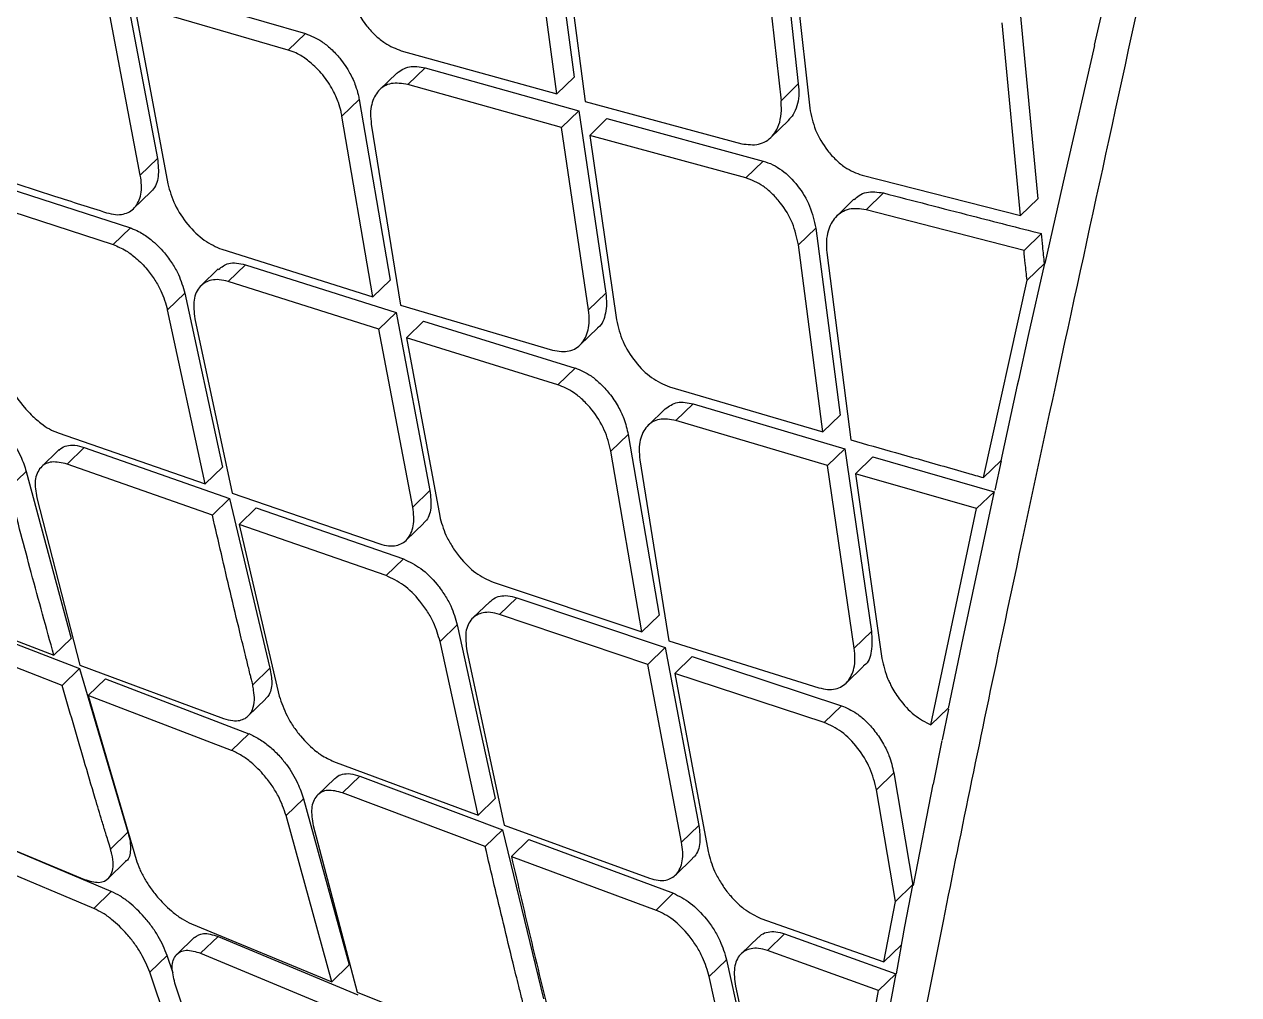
# Model space of a CAD drawing. Extents: x 400 to 501, y 484 to 634.
# Drawn here: x 491.009 to 492.021, y 581.513 to 582.322 of the extents above; entities that cross this region are included whole.
import ezdxf

# ---------------------------------------------------------------- set-up
doc = ezdxf.new("R2010")
doc.units = 0
doc.header["$MEASUREMENT"] = 0
doc.layers.add('DIM', color=3, linetype='Continuous')
doc.layers.add('GEOMETRY', color=3, linetype='Continuous', lineweight=25)

# ---------------------------------------------------------------- blocks, each defined once
blk = doc.blocks.new('2026 GRANDEE')
at = {"layer": 'GEOMETRY', "ltscale": 16}
for p, q in [((41.0215, -14.4071), (41.0422, -14.5625)), ((41.2116, -14.4096), (41.2292, -14.5681)), ((41.0278, -14.5764), (41.007, -14.421)), ((41.031, -14.4272), (41.0514, -14.5829)), ((41.1971, -14.4237), (41.2148, -14.5821)), ((41.2214, -14.4295), (41.2387, -14.5883)), ((40.6668, -14.482), (40.6949, -14.6304)), ((40.69, -14.4889), (40.8183, -14.5261)), ((40.6806, -14.6442), (40.6525, -14.4959)), ((40.6757, -14.5028), (40.7035, -14.6514)), ((40.8039, -14.5401), (40.6757, -14.5028)), ((41.4136, -14.5031), (41.429, -14.6638)), ((41.4843, -14.4999), (41.476, -14.5359)), ((41.4144, -14.6779), (41.3991, -14.5172)), ((40.8039, -14.5401), (40.8183, -14.5262)), ((41.4761, -14.536), (41.4514, -14.6439)), ((40.8982, -14.5405), (41.0278, -14.5764)), ((40.8944, -14.5592), (40.8801, -14.5731)), ((40.9037, -14.5686), (40.9181, -14.5546)), ((40.9181, -14.5546), (41.0462, -14.5905)), ((41.0318, -14.6045), (40.9037, -14.5686)), ((41.0278, -14.5764), (41.0422, -14.5625)), ((41.2148, -14.5821), (41.2292, -14.5681)), ((40.8631, -14.5811), (40.8487, -14.5951)), ((40.8631, -14.5811), (40.889, -14.7316)), ((41.0318, -14.6045), (41.0461, -14.5906)), ((41.0462, -14.5906), (41.0686, -14.7426)), ((41.0514, -14.5829), (41.182, -14.618)), ((40.8746, -14.7455), (40.8487, -14.5951)), ((41.0697, -14.597), (41.0553, -14.611)), ((41.0697, -14.597), (41.1999, -14.6324)), ((41.2064, -14.6127), (41.221, -14.5986)), ((40.8732, -14.6018), (40.8976, -14.7526)), ((41.0543, -14.7566), (41.0318, -14.6045)), ((41.1855, -14.6464), (41.0553, -14.611)), ((41.0553, -14.611), (41.0777, -14.7649)), ((40.6806, -14.6442), (40.6949, -14.6304)), ((41.1855, -14.6464), (41.1999, -14.6324)), ((40.5474, -14.6477), (40.6723, -14.6882)), ((41.2824, -14.6443), (41.4144, -14.6779)), ((41.4515, -14.6439), (41.4348, -14.7179)), ((40.5331, -14.6615), (40.658, -14.7021)), ((40.675, -14.6721), (40.6894, -14.6581)), ((41.2857, -14.673), (41.3002, -14.659)), ((41.2756, -14.6643), (41.2612, -14.6783)), ((41.4144, -14.6779), (41.429, -14.6638)), ((41.4174, -14.707), (41.2857, -14.673)), ((40.658, -14.7021), (40.6723, -14.6882)), ((41.2293, -14.7024), (41.2437, -14.6884)), ((41.2437, -14.6884), (41.2641, -14.8442)), ((41.4174, -14.707), (41.4319, -14.6929)), ((40.7486, -14.706), (40.8746, -14.7455)), ((41.2497, -14.8581), (41.2293, -14.7024)), ((41.253, -14.7088), (41.273, -14.8649)), ((40.7456, -14.7224), (40.7313, -14.7363)), ((40.7539, -14.7328), (40.7682, -14.7189)), ((40.7682, -14.7189), (40.8939, -14.7587)), ((41.4199, -14.7317), (41.4344, -14.7177)), ((41.4344, -14.7177), (41.421, -14.7778)), ((40.8746, -14.7455), (40.889, -14.7316)), ((41.3835, -14.8963), (41.4199, -14.7317)), ((40.7033, -14.7565), (40.7176, -14.7427)), ((40.7177, -14.7426), (40.7491, -14.8877)), ((40.8795, -14.7726), (40.7539, -14.7328)), ((41.0543, -14.7566), (41.0686, -14.7426)), ((40.8976, -14.7526), (41.0244, -14.79)), ((40.7348, -14.9016), (40.7033, -14.7565)), ((40.8795, -14.7726), (40.8939, -14.7587)), ((40.8939, -14.7587), (40.922, -14.907)), ((40.726, -14.7639), (40.7571, -14.9093)), ((40.9077, -14.9209), (40.8795, -14.7726)), ((40.9024, -14.7798), (40.9168, -14.7659)), ((40.9168, -14.7658), (41.0432, -14.805)), ((41.0474, -14.7857), (41.0618, -14.7717)), ((41.0288, -14.8189), (40.9024, -14.7798)), ((40.9024, -14.7798), (40.9302, -14.9284)), ((41.421, -14.7778), (41.4128, -14.815)), ((41.0288, -14.8189), (41.0432, -14.805)), ((41.1217, -14.8206), (41.2497, -14.8581)), ((41.4118, -14.8194), (41.398, -14.8823)), ((41.4128, -14.815), (41.4118, -14.8194)), ((41.1182, -14.839), (41.1039, -14.8529)), ((41.1272, -14.8487), (41.1416, -14.8348)), ((41.1416, -14.8348), (41.268, -14.8723)), ((41.2536, -14.8863), (41.1272, -14.8487)), ((41.2497, -14.8581), (41.2641, -14.8442)), ((40.6121, -14.8589), (40.7348, -14.9016)), ((41.073, -14.8744), (41.0874, -14.8605)), ((41.0874, -14.8605), (41.1132, -15.011)), ((40.6124, -14.8736), (40.5982, -14.8875)), ((40.6196, -14.8851), (40.6339, -14.8712)), ((40.6339, -14.8712), (40.755, -14.9138)), ((41.2536, -14.8863), (41.268, -14.8723)), ((41.268, -14.8723), (41.2902, -15.0246)), ((41.0988, -15.0249), (41.073, -14.8744)), ((41.0971, -14.8815), (41.1214, -15.0324)), ((41.2769, -14.8931), (41.2913, -14.8791)), ((41.2913, -14.8791), (41.3924, -14.9082)), ((41.3835, -14.8963), (41.398, -14.8823)), ((41.3984, -14.8824), (41.393, -14.9069)), ((40.5855, -14.8913), (40.5711, -14.9052)), ((40.5855, -14.8913), (40.6229, -15.0306)), ((40.7407, -14.9278), (40.6196, -14.8851)), ((40.7348, -14.9016), (40.7491, -14.8877)), ((41.2758, -15.0386), (41.2536, -14.8863)), ((41.3779, -14.9222), (41.2769, -14.8931)), ((41.2769, -14.8931), (41.2989, -15.0472)), ((40.5943, -14.9132), (40.6302, -15.0528)), ((40.7407, -14.9278), (40.755, -14.9138)), ((40.7551, -14.9138), (40.7887, -15.0551)), ((40.7571, -14.9093), (40.8802, -14.9516)), ((40.922, -14.907), (40.9077, -14.9209)), ((41.3914, -14.9129), (41.3663, -15.0303)), ((41.3779, -14.9222), (41.3924, -14.9082)), ((41.3924, -14.908), (41.3914, -14.9129)), ((40.763, -14.9355), (40.7773, -14.9216)), ((40.7773, -14.9216), (40.9001, -14.9642)), ((41.3398, -15.1025), (41.3779, -14.9222)), ((40.9023, -14.9485), (40.9168, -14.9346)), ((40.8857, -14.9781), (40.763, -14.9355)), ((40.763, -14.9355), (40.7965, -15.0785)), ((40.8857, -14.9781), (40.9001, -14.9642)), ((40.9748, -14.9836), (41.0988, -15.0249)), ((40.4891, -14.9987), (40.6085, -15.0445)), ((40.9722, -14.9996), (40.9579, -15.0134)), ((40.98, -15.0104), (40.9944, -14.9965)), ((40.9944, -14.9965), (41.1181, -15.0381)), ((40.5109, -15.0094), (40.63, -15.0556)), ((41.1037, -15.0521), (40.98, -15.0104)), ((41.0988, -15.0249), (41.1132, -15.011)), ((40.6155, -15.0696), (40.4965, -15.0234)), ((40.9305, -15.0331), (40.9448, -15.0192)), ((40.9449, -15.0192), (40.9766, -15.164)), ((41.2758, -15.0386), (41.2902, -15.0246)), ((40.6085, -15.0445), (40.6229, -15.0306)), ((40.9622, -15.1779), (40.9305, -15.0331)), ((41.1214, -15.0324), (41.2464, -15.0716)), ((41.3663, -15.0303), (41.3541, -15.0889)), ((40.9528, -15.0409), (40.9841, -15.186)), ((41.1037, -15.0521), (41.1181, -15.0381)), ((41.1181, -15.0381), (41.1463, -15.1864)), ((41.1263, -15.0596), (41.1406, -15.0456)), ((41.1407, -15.0456), (41.2652, -15.0865)), ((40.6155, -15.0696), (40.6299, -15.0556)), ((40.63, -15.0556), (40.6703, -15.1921)), ((40.6302, -15.0528), (40.75, -15.0971)), ((40.7743, -15.069), (40.7887, -15.0551)), ((41.1319, -15.2003), (41.1037, -15.0521)), ((41.2691, -15.0676), (41.2835, -15.0536)), ((40.6516, -15.064), (40.6372, -15.0779)), ((40.6516, -15.064), (40.771, -15.1099)), ((41.1263, -15.0596), (41.1541, -15.2082)), ((41.2508, -15.1005), (41.1263, -15.0596)), ((40.7566, -15.1238), (40.6372, -15.0779)), ((40.6372, -15.0779), (40.6771, -15.2148)), ((40.7706, -15.0951), (40.7851, -15.081)), ((41.2508, -15.1005), (41.2652, -15.0865)), ((41.3542, -15.0886), (41.3398, -15.1025)), ((41.3544, -15.0894), (41.3491, -15.1151)), ((40.7566, -15.1238), (40.771, -15.1099)), ((41.349, -15.1155), (41.3416, -15.1519)), ((40.8418, -15.133), (40.9622, -15.1779)), ((40.8427, -15.1472), (40.8284, -15.1611)), ((40.8493, -15.1592), (40.8637, -15.1452)), ((40.8637, -15.1452), (40.9826, -15.19)), ((41.2944, -15.1566), (41.3088, -15.1426)), ((41.3088, -15.1426), (41.3246, -15.2362)), ((41.3102, -15.2499), (41.2944, -15.1566)), ((41.3415, -15.1519), (41.3249, -15.2363)), ((40.8022, -15.1781), (40.8166, -15.1641)), ((40.8166, -15.1641), (40.8547, -15.3026)), ((40.9682, -15.204), (40.8493, -15.1592)), ((40.9622, -15.1779), (40.9766, -15.164)), ((40.8403, -15.3167), (40.8022, -15.1781)), ((40.5174, -15.1828), (40.634, -15.2313)), ((40.8248, -15.1865), (40.8615, -15.3254)), ((40.9841, -15.186), (41.1051, -15.2304)), ((41.1463, -15.1864), (41.1319, -15.2003)), ((40.6564, -15.2415), (40.5401, -15.1926)), ((40.6703, -15.1921), (40.6558, -15.2061)), ((40.9826, -15.1901), (40.9682, -15.204)), ((40.9826, -15.19), (41.0167, -15.3308)), ((41.0044, -15.1982), (40.99, -15.2122)), ((41.0044, -15.1982), (41.1251, -15.2429)), ((40.6418, -15.2556), (40.5256, -15.2067)), ((40.6538, -15.2305), (40.6683, -15.2164)), ((40.99, -15.2122), (41.1107, -15.2569)), ((41.1268, -15.2277), (41.1413, -15.2137)), ((41.3102, -15.2499), (41.3245, -15.236)), ((41.3245, -15.2361), (41.3178, -15.2706)), ((40.6418, -15.2556), (40.6564, -15.2415)), ((41.1107, -15.2569), (41.125, -15.2429)), ((41.3005, -15.3002), (41.3102, -15.2499)), ((40.7233, -15.2684), (40.8403, -15.3167)), ((41.1981, -15.2639), (41.3005, -15.3002)), ((40.7309, -15.2929), (40.7454, -15.2789)), ((40.7454, -15.2789), (40.8619, -15.3275)), ((41.196, -15.2794), (41.1817, -15.2933)), ((41.2034, -15.2907), (41.2178, -15.2767)), ((41.2178, -15.2767), (41.3106, -15.31)), ((41.3166, -15.277), (41.3149, -15.2863)), ((41.3178, -15.2706), (41.3166, -15.2768)), ((40.7257, -15.2796), (40.7112, -15.2937)), ((41.3005, -15.3002), (41.3149, -15.2863)), ((41.3151, -15.2865), (41.3107, -15.31)), ((40.6884, -15.3088), (40.703, -15.2948)), ((40.708, -15.3096), (40.703, -15.2947)), ((40.7309, -15.2929), (40.8474, -15.3416)), ((41.1549, -15.3124), (41.1693, -15.2984)), ((41.1693, -15.2984), (41.2014, -15.4429)), ((41.296, -15.3239), (41.2034, -15.2907)), ((40.7335, -15.4407), (40.6884, -15.3088)), ((40.8403, -15.3167), (40.8547, -15.3026)), ((40.7541, -15.45), (40.7095, -15.3178)), ((41.1869, -15.4569), (41.1549, -15.3124)), ((41.296, -15.3239), (41.3104, -15.31)), ((41.3104, -15.3099), (41.2985, -15.3744)), ((40.8615, -15.3254), (40.9788, -15.3721)), ((41.1768, -15.3205), (41.2084, -15.4654)), ((41.2667, -15.4882), (41.296, -15.3239))]:
    blk.add_line(p, q, dxfattribs=at)
for points, knots in [([(33.1112, -8.6122), (33.301, -8.8166), (33.6802, -9.2249), (34.2607, -9.8374), (34.8462, -10.4484), (35.4368, -11.0578), (36.0312, -11.6653), (36.6288, -12.2707), (37.2294, -12.8738), (37.8326, -13.4744), (38.4383, -14.0724), (39.0461, -14.6672), (39.6559, -15.2581), (40.2672, -15.8439), (40.8801, -16.4248), (41.2887, -16.8043), (41.4933, -16.9943)], [0, 0, 0, 0, 0.071643, 0.14309, 0.214489, 0.285889, 0.357236, 0.428542, 0.499851, 0.571188, 0.642541, 0.713932, 0.785365, 0.856798, 0.928296, 1, 1, 1, 1]), ([(33.9473, -9.1847), (34.1002, -9.3342), (34.4079, -9.635), (34.8583, -10.0743), (35.2854, -10.4909), (35.6745, -10.8705), (36.0618, -11.2485), (36.4558, -11.6334), (36.8653, -12.0343), (37.205, -12.3676), (37.478, -12.6357), (37.687, -12.841), (37.8968, -13.0474), (38.1182, -13.2654), (38.3623, -13.5059), (38.6355, -13.7754), (38.9498, -14.0858), (39.3071, -14.439), (39.7095, -14.837), (40.1476, -15.2705), (40.6071, -15.7254), (40.921, -16.0353), (41.0767, -16.1891)], [0, 0, 0, 0, 0.064169, 0.129138, 0.188802, 0.243183, 0.292269, 0.351201, 0.408497, 0.464259, 0.494029, 0.523343, 0.552198, 0.58236, 0.616633, 0.655052, 0.697622, 0.749248, 0.805908, 0.86759, 0.934316, 1, 1, 1, 1]), ([(41.0678, -16.1637), (41.0674, -16.1632), (41.0641, -16.1599), (41.053, -16.1488), (41.0136, -16.1092), (40.8667, -15.9614), (40.2958, -15.3855), (39.1702, -14.2436), (38.1422, -13.2265), (37.5502, -12.6408)], [0, 0, 0, 0, 0.000353, 0.002828, 0.009436, 0.033986, 0.128384, 0.498019, 1, 1, 1, 1]), ([(41.4554, -16.3537), (41.4579, -16.321), (41.463, -16.2556), (41.4799, -16.1393), (41.5048, -16.0054), (41.5406, -15.8515), (41.5909, -15.6784), (41.6522, -15.483), (41.7263, -15.2746), (41.8221, -15.0079), (41.9444, -14.6791), (42.0914, -14.2862), (42.2414, -13.881), (42.3914, -13.4674), (42.4892, -13.1858), (42.5381, -13.0451)], [0, 0, 0, 0, 0.062561, 0.125095, 0.187382, 0.249789, 0.312754, 0.37631, 0.439124, 0.501607, 0.601699, 0.701611, 0.80118, 0.900668, 1, 1, 1, 1]), ([(42.5518, -13.0515), (42.5112, -13.1683), (42.4279, -13.4079), (42.3013, -13.7577), (42.1724, -14.1083), (42.0461, -14.4462), (41.9242, -14.7713), (41.8319, -15.0208), (41.7659, -15.2032), (41.7216, -15.3273), (41.6798, -15.447), (41.6412, -15.5608), (41.6075, -15.6676), (41.5768, -15.7679), (41.5493, -15.8604), (41.5264, -15.946), (41.5088, -16.0207), (41.4952, -16.0846), (41.4833, -16.1431), (41.4735, -16.1969), (41.4654, -16.2532), (41.4617, -16.3076), (41.4576, -16.3395), (41.4557, -16.354)], [0, 0, 0, 0, 0.082249, 0.168725, 0.250938, 0.337838, 0.421226, 0.501438, 0.538138, 0.573957, 0.608923, 0.645818, 0.681064, 0.714276, 0.751294, 0.786327, 0.81865, 0.848238, 0.87506, 0.90615, 0.934321, 0.970126, 1, 1, 1, 1]), ([(41.7475, -13.3786), (41.7182, -13.5264), (41.6597, -13.8226), (41.568, -14.248), (41.4795, -14.6535), (41.4061, -14.9918), (41.3493, -15.2665), (41.3074, -15.4835), (41.2731, -15.6824), (41.2479, -15.8611), (41.2321, -16.0206), (41.2313, -16.1057), (41.2309, -16.1482)], [0, 0, 0, 0, 0.128088, 0.256805, 0.38361, 0.50883, 0.593009, 0.674921, 0.754537, 0.836904, 0.918629, 1, 1, 1, 1]), ([(40.8536, -14.4854), (40.855, -14.4913), (40.8574, -14.5012), (40.8641, -14.5127), (40.8701, -14.521), (40.8766, -14.5279), (40.8863, -14.5358), (40.8936, -14.5387), (40.8982, -14.5405)], [0, 0, 0, 0, 0.249468, 0.408552, 0.499836, 0.641672, 0.772445, 1, 1, 1, 1]), ([(40.8183, -14.5261), (40.8229, -14.528), (40.8301, -14.5309), (40.8398, -14.5388), (40.848, -14.5475), (40.8552, -14.5582), (40.8599, -14.5686), (40.8621, -14.576), (40.8628, -14.5798), (40.8631, -14.5811)], [0, 0, 0, 0, 0.227605, 0.358253, 0.49967, 0.691124, 0.838437, 0.941436, 1, 1, 1, 1]), ([(40.8487, -14.5951), (40.8485, -14.5937), (40.8478, -14.59), (40.8456, -14.5826), (40.8409, -14.5721), (40.8329, -14.5602), (40.8231, -14.5503), (40.8142, -14.5442), (40.8082, -14.5412), (40.8051, -14.5403), (40.8039, -14.5401)], [0, 0, 0, 0, 0.057753, 0.160399, 0.307814, 0.499823, 0.696553, 0.845584, 0.946728, 1, 1, 1, 1]), ([(40.8944, -14.5593), (40.8977, -14.5569), (40.9042, -14.5523), (40.9135, -14.5539), (40.9181, -14.5546)], [0, 0, 0, 0, 0.506013, 1, 1, 1, 1]), ([(40.9037, -14.5686), (40.8989, -14.5679), (40.8893, -14.5664), (40.8786, -14.5729), (40.8736, -14.5828), (40.8722, -14.5928), (40.8729, -14.5987), (40.8732, -14.6018)], [0, 0, 0, 0, 0.251143, 0.499283, 0.736626, 0.865162, 1, 1, 1, 1]), ([(41.2292, -14.5681), (41.2295, -14.5714), (41.2299, -14.578), (41.2283, -14.5866), (41.2254, -14.5936), (41.2223, -14.597), (41.2209, -14.5985)], [0, 0, 0, 0, 0.26952, 0.52926, 0.779369, 1, 1, 1, 1]), ([(41.182, -14.618), (41.1869, -14.6186), (41.1943, -14.6196), (41.2025, -14.6161), (41.2076, -14.6119), (41.2118, -14.6058), (41.2146, -14.5978), (41.2153, -14.5895), (41.2149, -14.584), (41.2148, -14.5821)], [0, 0, 0, 0, 0.247551, 0.372988, 0.499351, 0.622227, 0.769482, 0.919812, 1, 1, 1, 1]), ([(41.2387, -14.5883), (41.24, -14.5944), (41.2425, -14.6067), (41.2515, -14.6216), (41.2604, -14.6315), (41.27, -14.6396), (41.2775, -14.6424), (41.2824, -14.6443)], [0, 0, 0, 0, 0.249828, 0.499439, 0.635784, 0.764764, 1, 1, 1, 1]), ([(40.6949, -14.6304), (40.6954, -14.6355), (40.6965, -14.646), (40.6932, -14.6548), (40.6898, -14.6576), (40.6893, -14.658)], [0, 0, 0, 0, 0.454648, 0.922292, 1, 1, 1, 1]), ([(40.5273, -14.6353), (40.5545, -14.6441), (40.5963, -14.6575), (40.638, -14.6709), (40.6525, -14.6755)], [0, 0, 0, 0, 0.653621, 1, 1, 1, 1]), ([(41.1999, -14.6324), (41.2026, -14.6333), (41.2078, -14.6351), (41.2179, -14.6413), (41.2292, -14.6526), (41.2397, -14.67), (41.2424, -14.6822), (41.2437, -14.6884)], [0, 0, 0, 0, 0.130677, 0.25729, 0.497722, 0.748945, 1, 1, 1, 1]), ([(40.6525, -14.6755), (40.655, -14.6762), (40.66, -14.6774), (40.6684, -14.6768), (40.6767, -14.6721), (40.681, -14.6626), (40.6819, -14.6527), (40.681, -14.6471), (40.6806, -14.6442)], [0, 0, 0, 0, 0.134378, 0.26264, 0.499974, 0.7453, 0.871584, 1, 1, 1, 1]), ([(40.7035, -14.6514), (40.7051, -14.6572), (40.7085, -14.6689), (40.7198, -14.6858), (40.7338, -14.6995), (40.7437, -14.7039), (40.7486, -14.706)], [0, 0, 0, 0, 0.250043, 0.500022, 0.749955, 1, 1, 1, 1]), ([(41.2293, -14.7024), (41.228, -14.6963), (41.2254, -14.6841), (41.2163, -14.6692), (41.2074, -14.6593), (41.1978, -14.6512), (41.1903, -14.6483), (41.1855, -14.6464)], [0, 0, 0, 0, 0.249302, 0.500016, 0.63494, 0.763752, 1, 1, 1, 1]), ([(41.2758, -14.6645), (41.2771, -14.6633), (41.28, -14.6606), (41.2879, -14.6574), (41.2953, -14.6583), (41.3002, -14.659)], [0, 0, 0, 0, 0.210493, 0.478363, 1, 1, 1, 1]), ([(41.3002, -14.659), (41.3247, -14.6654), (41.3685, -14.6768), (41.4125, -14.6879), (41.4319, -14.6929)], [0, 0, 0, 0, 0.56, 1, 1, 1, 1]), ([(41.2857, -14.673), (41.2808, -14.6723), (41.2733, -14.6714), (41.2652, -14.6749), (41.2586, -14.6803), (41.2542, -14.6886), (41.2523, -14.6991), (41.2527, -14.7055), (41.253, -14.7088)], [0, 0, 0, 0, 0.246464, 0.372336, 0.499771, 0.72771, 0.858405, 1, 1, 1, 1]), ([(40.6723, -14.6882), (40.6726, -14.6883), (40.6734, -14.6886), (40.6761, -14.6896), (40.6815, -14.6922), (40.6905, -14.6983), (40.6999, -14.7075), (40.7074, -14.7178), (40.7138, -14.7292), (40.7162, -14.7375), (40.7177, -14.7426)], [0, 0, 0, 0, 0.014372, 0.042569, 0.140352, 0.293177, 0.500762, 0.644581, 0.775864, 1, 1, 1, 1]), ([(40.658, -14.7021), (40.6616, -14.7036), (40.6679, -14.7062), (40.6777, -14.7136), (40.686, -14.7219), (40.6928, -14.7314), (40.6994, -14.7428), (40.7018, -14.7512), (40.7033, -14.7565)], [0, 0, 0, 0, 0.184609, 0.326069, 0.500033, 0.638532, 0.76817, 1, 1, 1, 1]), ([(41.4345, -14.7177), (41.434, -14.713), (41.4331, -14.7048), (41.4323, -14.6965), (41.4319, -14.6929)], [0, 0, 0, 0, 0.56, 1, 1, 1, 1]), ([(41.4199, -14.7317), (41.4195, -14.7271), (41.4186, -14.7188), (41.4177, -14.7106), (41.4174, -14.707)], [0, 0, 0, 0, 0.560002, 1, 1, 1, 1]), ([(40.7459, -14.7228), (40.7485, -14.7208), (40.7526, -14.7175), (40.7608, -14.7171), (40.7657, -14.7183), (40.7682, -14.7189)], [0, 0, 0, 0, 0.4515267, 0.7239118, 1, 1, 1, 1]), ([(40.7539, -14.7328), (40.7514, -14.7322), (40.7464, -14.731), (40.738, -14.7316), (40.7297, -14.7362), (40.7242, -14.7476), (40.7254, -14.7585), (40.726, -14.7639)], [0, 0, 0, 0, 0.13331, 0.261328, 0.500606, 0.747512, 1, 1, 1, 1]), ([(41.0686, -14.7426), (41.069, -14.7456), (41.0696, -14.7515), (41.0682, -14.7616), (41.0658, -14.7693), (41.0619, -14.7714), (41.0617, -14.7715)], [0, 0, 0, 0, 0.246735, 0.490179, 0.965537, 1, 1, 1, 1]), ([(41.0244, -14.79), (41.0269, -14.7905), (41.0317, -14.7916), (41.0404, -14.7908), (41.0491, -14.7857), (41.0539, -14.7757), (41.0552, -14.7655), (41.0546, -14.7596), (41.0543, -14.7566)], [0, 0, 0, 0, 0.128727, 0.255081, 0.499966, 0.738105, 0.866174, 1, 1, 1, 1]), ([(41.0777, -14.7649), (41.0791, -14.7709), (41.082, -14.7829), (41.0929, -14.8002), (41.1067, -14.8142), (41.1167, -14.8184), (41.1217, -14.8206)], [0, 0, 0, 0, 0.249948, 0.499991, 0.75022, 1, 1, 1, 1]), ([(40.5663, -14.8049), (40.5682, -14.8105), (40.5719, -14.8219), (40.5823, -14.8367), (40.5914, -14.8459), (40.5986, -14.8517), (40.6047, -14.8562), (40.6097, -14.858), (40.6121, -14.8589)], [0, 0, 0, 0, 0.249215, 0.49895, 0.665392, 0.748854, 0.87491, 1, 1, 1, 1]), ([(41.0432, -14.8049), (41.0476, -14.8068), (41.0547, -14.8098), (41.0643, -14.8178), (41.0722, -14.8263), (41.0789, -14.8364), (41.0846, -14.8482), (41.0864, -14.856), (41.0874, -14.8605)], [0, 0, 0, 0, 0.223497, 0.356465, 0.502584, 0.671665, 0.811054, 1, 1, 1, 1]), ([(41.073, -14.8744), (41.0715, -14.8685), (41.0685, -14.8566), (41.0591, -14.8416), (41.0498, -14.8316), (41.0402, -14.8237), (41.0332, -14.8207), (41.0288, -14.8189)], [0, 0, 0, 0, 0.249553, 0.498889, 0.645307, 0.777611, 1, 1, 1, 1]), ([(41.1183, -14.8391), (41.1214, -14.8368), (41.1278, -14.8322), (41.137, -14.8339), (41.1416, -14.8348)], [0, 0, 0, 0, 0.495258, 1, 1, 1, 1]), ([(40.5394, -14.8376), (40.5424, -14.8389), (40.5483, -14.8414), (40.5572, -14.8478), (40.565, -14.8551), (40.5735, -14.8652), (40.5812, -14.8778), (40.5841, -14.8871), (40.5855, -14.8913)], [0, 0, 0, 0, 0.160563, 0.310984, 0.451272, 0.581442, 0.810576, 1, 1, 1, 1]), ([(41.1272, -14.8487), (41.1224, -14.8479), (41.1129, -14.8464), (41.1024, -14.8528), (41.0975, -14.8626), (41.0962, -14.8726), (41.0968, -14.8785), (41.0971, -14.8815)], [0, 0, 0, 0, 0.252861, 0.499317, 0.73882, 0.866798, 1, 1, 1, 1]), ([(40.6126, -14.8738), (40.6131, -14.8733), (40.6148, -14.8713), (40.6192, -14.8696), (40.6259, -14.8689), (40.6312, -14.8704), (40.6339, -14.8712)], [0, 0, 0, 0, 0.105004, 0.388503, 0.686819, 1, 1, 1, 1]), ([(41.273, -14.8649), (41.2979, -14.872), (41.3304, -14.8812), (41.3672, -14.8917), (41.3792, -14.8951), (41.3835, -14.8963)], [0, 0, 0, 0, 0.675666, 0.881749, 1, 1, 1, 1]), ([(40.6196, -14.8851), (40.6151, -14.8841), (40.6062, -14.882), (40.5982, -14.8864), (40.5944, -14.8926), (40.5922, -14.9005), (40.5934, -14.9082), (40.5943, -14.9132)], [0, 0, 0, 0, 0.249498, 0.499195, 0.629277, 0.756242, 1, 1, 1, 1]), ([(40.6085, -15.0445), (40.6022, -15.0216), (40.59, -14.9773), (40.5781, -14.9322), (40.5724, -14.9102), (40.5723, -14.9098), (40.5719, -14.9083), (40.5716, -14.9068), (40.5712, -14.9054), (40.5711, -14.9053), (40.5711, -14.9052), (40.5711, -14.9052)], [0, 0, 0, 0, 0.496888, 0.959878, 0.965951, 0.968106, 0.968368, 0.997832, 0.999363, 0.999924, 1, 1, 1, 1]), ([(40.922, -14.907), (40.9226, -14.9121), (40.9237, -14.9224), (40.9205, -14.9312), (40.9171, -14.9339), (40.9166, -14.9344)], [0, 0, 0, 0, 0.446146, 0.91095, 1, 1, 1, 1]), ([(40.8802, -14.9516), (40.8827, -14.9523), (40.8876, -14.9536), (40.8958, -14.9531), (40.904, -14.9486), (40.9082, -14.9391), (40.9089, -14.9293), (40.9081, -14.9237), (40.9077, -14.9209)], [0, 0, 0, 0, 0.136036, 0.264864, 0.50011, 0.746839, 0.872711, 1, 1, 1, 1]), ([(40.7743, -15.069), (40.7741, -15.0682), (40.7738, -15.0668), (40.7731, -15.0642), (40.7722, -15.0605), (40.7706, -15.0538), (40.7676, -15.0417), (40.7625, -15.0207), (40.7532, -14.9819), (40.7457, -14.9493), (40.7407, -14.9278)], [0, 0, 0, 0, 0.017087, 0.030465, 0.05449, 0.097448, 0.174249, 0.31076, 0.545379, 1, 1, 1, 1]), ([(40.9302, -14.9284), (40.9316, -14.9337), (40.9339, -14.9421), (40.9403, -14.9537), (40.9445, -14.9596), (40.9468, -14.9625), (40.9468, -14.9625), (40.9509, -14.9675), (40.9602, -14.9769), (40.9699, -14.9814), (40.9748, -14.9836)], [0, 0, 0, 0, 0.228489, 0.359259, 0.500553, 0.50062, 0.500637, 0.500643, 0.750205, 1, 1, 1, 1]), ([(40.9001, -14.9642), (40.9049, -14.9665), (40.9145, -14.971), (40.9265, -14.9829), (40.9345, -14.9941), (40.941, -15.0056), (40.9433, -15.0139), (40.9449, -15.0192)], [0, 0, 0, 0, 0.249716, 0.499286, 0.641156, 0.77203, 1, 1, 1, 1]), ([(40.9305, -15.0331), (40.929, -15.0278), (40.9266, -15.0195), (40.9202, -15.008), (40.9122, -14.9968), (40.9002, -14.9849), (40.8905, -14.9804), (40.8857, -14.9781)], [0, 0, 0, 0, 0.228429, 0.35919, 0.500717, 0.750178, 1, 1, 1, 1]), ([(40.9724, -14.9997), (40.9732, -14.9989), (40.9755, -14.9966), (40.9805, -14.9949), (40.987, -14.9945), (40.9919, -14.9958), (40.9944, -14.9965)], [0, 0, 0, 0, 0.1710469, 0.4418845, 0.7181571, 1, 1, 1, 1]), ([(40.98, -15.0104), (40.9775, -15.0097), (40.9727, -15.0084), (40.9644, -15.0089), (40.9563, -15.0134), (40.9509, -15.0246), (40.9522, -15.0354), (40.9528, -15.0409)], [0, 0, 0, 0, 0.135117, 0.26375, 0.500731, 0.749037, 1, 1, 1, 1]), ([(41.2902, -15.0246), (41.2905, -15.0302), (41.291, -15.0413), (41.2875, -15.0511), (41.2837, -15.0531), (41.2833, -15.0533)], [0, 0, 0, 0, 0.481459, 0.95543, 1, 1, 1, 1]), ([(41.2464, -15.0716), (41.2489, -15.0722), (41.2537, -15.0733), (41.2622, -15.0726), (41.2708, -15.0676), (41.2755, -15.0576), (41.2768, -15.0475), (41.2761, -15.0416), (41.2758, -15.0386)], [0, 0, 0, 0, 0.129849, 0.256577, 0.500027, 0.739816, 0.867442, 1, 1, 1, 1]), ([(40.7887, -15.0551), (40.7894, -15.0593), (40.791, -15.0684), (40.7889, -15.0769), (40.7858, -15.08), (40.785, -15.0809)], [0, 0, 0, 0, 0.387111, 0.830861, 1, 1, 1, 1]), ([(41.2989, -15.0472), (41.3002, -15.053), (41.3017, -15.0594), (41.3051, -15.0669), (41.3078, -15.0725), (41.3142, -15.0826), (41.3257, -15.0952), (41.3351, -15.1001), (41.3398, -15.1025)], [0, 0, 0, 0, 0.2496725, 0.2795329, 0.3313547, 0.5005014, 0.750437, 1, 1, 1, 1]), ([(40.6558, -15.2061), (40.6557, -15.2057), (40.6555, -15.2049), (40.655, -15.2035), (40.6544, -15.2015), (40.6533, -15.1979), (40.6513, -15.1914), (40.6478, -15.1798), (40.6417, -15.1594), (40.6306, -15.1219), (40.6215, -15.0904), (40.6155, -15.0696)], [0, 0, 0, 0, 0.00961, 0.017093, 0.030477, 0.054511, 0.097482, 0.174308, 0.310905, 0.546663, 1, 1, 1, 1]), ([(40.75, -15.0971), (40.7526, -15.0979), (40.7575, -15.0994), (40.7651, -15.0989), (40.7709, -15.0957), (40.7747, -15.0894), (40.7761, -15.0823), (40.7754, -15.0752), (40.7746, -15.0706), (40.7743, -15.069)], [0, 0, 0, 0, 0.14832, 0.27738, 0.501813, 0.626498, 0.792148, 0.930739, 1, 1, 1, 1]), ([(40.7965, -15.0785), (40.7983, -15.084), (40.8011, -15.0924), (40.8079, -15.1037), (40.8159, -15.1144), (40.823, -15.1213), (40.8277, -15.1249), (40.8277, -15.1249), (40.8277, -15.1249), (40.8278, -15.1249), (40.8281, -15.1252), (40.8292, -15.1261), (40.8339, -15.1294), (40.8383, -15.1314), (40.8418, -15.133)], [0, 0, 0, 0, 0.242504, 0.369585, 0.500178, 0.749148, 0.749183, 0.749248, 0.749469, 0.750276, 0.753349, 0.765333, 0.812636, 1, 1, 1, 1]), ([(41.2652, -15.0865), (41.2694, -15.0883), (41.2763, -15.0913), (41.2858, -15.0993), (41.2935, -15.1079), (41.3001, -15.1178), (41.3059, -15.1297), (41.3077, -15.1378), (41.3088, -15.1426)], [0, 0, 0, 0, 0.216163, 0.350227, 0.501065, 0.661208, 0.79787, 1, 1, 1, 1]), ([(41.2944, -15.1566), (41.2929, -15.1506), (41.2899, -15.1386), (41.2792, -15.1213), (41.2655, -15.1072), (41.2557, -15.1027), (41.2508, -15.1005)], [0, 0, 0, 0, 0.249876, 0.499985, 0.750166, 1, 1, 1, 1]), ([(40.771, -15.1098), (40.7739, -15.1112), (40.7796, -15.1138), (40.7882, -15.1201), (40.7959, -15.1275), (40.8043, -15.1376), (40.8121, -15.1503), (40.8152, -15.1598), (40.8166, -15.1641)], [0, 0, 0, 0, 0.157975, 0.30652, 0.445656, 0.575413, 0.805979, 1, 1, 1, 1]), ([(40.8022, -15.1781), (40.8003, -15.1727), (40.7975, -15.1645), (40.7906, -15.1532), (40.7831, -15.1433), (40.7744, -15.1346), (40.7648, -15.1276), (40.7595, -15.1251), (40.7566, -15.1238)], [0, 0, 0, 0, 0.23974, 0.367378, 0.499977, 0.710656, 0.845591, 1, 1, 1, 1]), ([(40.8429, -15.1473), (40.8433, -15.1469), (40.8448, -15.145), (40.8492, -15.1434), (40.8557, -15.1428), (40.861, -15.1444), (40.8637, -15.1452)], [0, 0, 0, 0, 0.0932, 0.378936, 0.681184, 1, 1, 1, 1]), ([(40.8493, -15.1592), (40.845, -15.158), (40.8362, -15.1558), (40.8285, -15.16), (40.8247, -15.1661), (40.8227, -15.1739), (40.824, -15.1815), (40.8248, -15.1865)], [0, 0, 0, 0, 0.249532, 0.499315, 0.63012, 0.75729, 1, 1, 1, 1]), ([(41.1463, -15.1864), (41.1469, -15.1913), (41.148, -15.2015), (41.145, -15.2102), (41.1417, -15.213), (41.1411, -15.2135)], [0, 0, 0, 0, 0.438745, 0.901158, 1, 1, 1, 1]), ([(40.6703, -15.1921), (40.671, -15.1947), (40.6724, -15.2), (40.6724, -15.2086), (40.6714, -15.2148), (40.6684, -15.2161), (40.6681, -15.2162)], [0, 0, 0, 0, 0.249518, 0.491458, 0.951806, 1, 1, 1, 1]), ([(40.634, -15.2313), (40.6382, -15.2326), (40.6466, -15.2352), (40.6539, -15.2315), (40.6572, -15.2256), (40.6583, -15.219), (40.6575, -15.2126), (40.6562, -15.2081), (40.6559, -15.2066), (40.6558, -15.2061)], [0, 0, 0, 0, 0.249744, 0.498453, 0.627679, 0.774881, 0.932441, 0.97742, 1, 1, 1, 1]), ([(41.0023, -15.3448), (41.0021, -15.344), (41.0017, -15.3426), (41.0011, -15.3401), (41.0001, -15.3363), (40.9985, -15.3296), (40.9955, -15.3177), (40.9903, -15.2967), (40.9809, -15.258), (40.9732, -15.2254), (40.9682, -15.204)], [0, 0, 0, 0, 0.01708, 0.030453, 0.05447, 0.097414, 0.174204, 0.310734, 0.54583, 1, 1, 1, 1]), ([(41.1051, -15.2304), (41.1076, -15.2311), (41.1124, -15.2325), (41.1205, -15.2321), (41.1285, -15.2278), (41.1325, -15.2184), (41.1332, -15.2087), (41.1323, -15.2031), (41.1319, -15.2003)], [0, 0, 0, 0, 0.137602, 0.266962, 0.500216, 0.748131, 0.873655, 1, 1, 1, 1]), ([(41.1541, -15.2082), (41.1555, -15.2136), (41.1578, -15.2221), (41.1642, -15.2337), (41.1687, -15.2402), (41.1723, -15.2446), (41.1766, -15.2495), (41.1853, -15.2578), (41.1933, -15.2616), (41.1981, -15.2639)], [0, 0, 0, 0, 0.230961, 0.360895, 0.50002, 0.528958, 0.580399, 0.750364, 1, 1, 1, 1]), ([(40.6771, -15.2148), (40.678, -15.2174), (40.6799, -15.2227), (40.6842, -15.2311), (40.6895, -15.2393), (40.6974, -15.2492), (40.7063, -15.2579), (40.7158, -15.2648), (40.7208, -15.2672), (40.7233, -15.2684)], [0, 0, 0, 0, 0.124493, 0.249328, 0.374685, 0.500715, 0.725444, 0.856581, 1, 1, 1, 1]), ([(40.99, -15.2122), (40.9956, -15.2362), (41.0067, -15.284), (41.0183, -15.3313), (41.0241, -15.3547)], [0, 0, 0, 0, 0.503377, 1, 1, 1, 1]), ([(40.703, -15.2947), (40.7008, -15.2895), (40.6976, -15.2815), (40.6903, -15.2706), (40.6823, -15.2606), (40.6732, -15.2518), (40.6637, -15.245), (40.6589, -15.2427), (40.6564, -15.2415)], [0, 0, 0, 0, 0.246342, 0.372404, 0.500279, 0.730548, 0.86046, 1, 1, 1, 1]), ([(41.1251, -15.2429), (41.1298, -15.2452), (41.1392, -15.25), (41.1511, -15.262), (41.159, -15.2732), (41.1654, -15.2847), (41.1678, -15.2931), (41.1693, -15.2984)], [0, 0, 0, 0, 0.250595, 0.500819, 0.640345, 0.770174, 1, 1, 1, 1]), ([(40.6884, -15.3088), (40.6863, -15.3036), (40.6831, -15.2956), (40.6758, -15.2847), (40.6678, -15.2747), (40.6586, -15.2659), (40.6492, -15.2591), (40.6443, -15.2568), (40.6418, -15.2556)], [0, 0, 0, 0, 0.246336, 0.372395, 0.500269, 0.730597, 0.860498, 1, 1, 1, 1]), ([(41.1549, -15.3124), (41.1534, -15.307), (41.151, -15.2987), (41.1445, -15.2871), (41.1366, -15.2759), (41.1249, -15.2638), (41.1154, -15.2592), (41.1107, -15.2569)], [0, 0, 0, 0, 0.230734, 0.360874, 0.500617, 0.750231, 1, 1, 1, 1]), ([(40.7259, -15.2799), (40.7281, -15.2783), (40.7327, -15.275), (40.741, -15.2775), (40.7454, -15.2789)], [0, 0, 0, 0, 0.47204, 1, 1, 1, 1]), ([(41.1962, -15.2796), (41.197, -15.2788), (41.1991, -15.2766), (41.2039, -15.275), (41.2104, -15.2745), (41.2153, -15.276), (41.2178, -15.2767)], [0, 0, 0, 0, 0.159782, 0.432716, 0.712738, 1, 1, 1, 1]), ([(41.2034, -15.2907), (41.2009, -15.2899), (41.1961, -15.2885), (41.188, -15.2889), (41.1801, -15.2933), (41.1749, -15.3043), (41.1761, -15.3151), (41.1768, -15.3205)], [0, 0, 0, 0, 0.13636, 0.265413, 0.500801, 0.750555, 1, 1, 1, 1]), ([(40.7095, -15.3178), (40.7083, -15.3131), (40.7066, -15.3059), (40.7079, -15.2985), (40.711, -15.2928), (40.7183, -15.2891), (40.7267, -15.2916), (40.7309, -15.2929)], [0, 0, 0, 0, 0.234543, 0.363834, 0.500925, 0.750039, 1, 1, 1, 1])]:
    blk.add_open_spline(points, degree=3, knots=knots, dxfattribs=at)

msp = doc.modelspace()

# ---------------------------------------------------------------- block references
at = {"layer": 'DIM'}
msp.add_blockref('2026 GRANDEE', (450.4248, 596.8403), dxfattribs=at)

doc.saveas('drawing.dxf')
